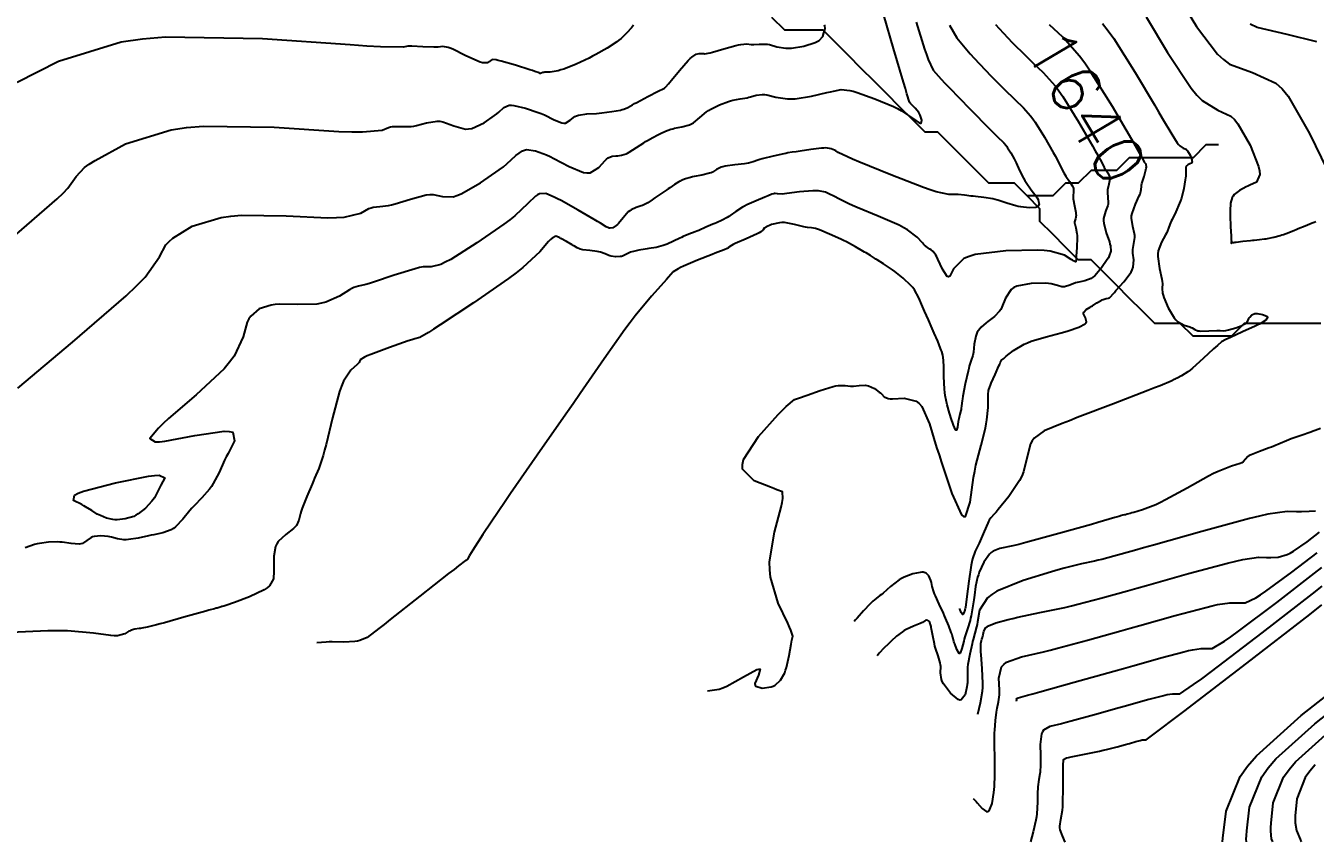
# Model space of a CAD drawing. Header units: metres. Extents: x 837475 to 838479, y 1189012 to 1191015.
# Drawn here: x 837673.6 to 837774.6, y 1189013.8 to 1189077.8 of the extents above; entities that cross this region are included whole.
import ezdxf

# ---------------------------------------------------------------- set-up
doc = ezdxf.new("R2010")
doc.units = ezdxf.units.M
doc.header["$LTSCALE"] = 0.3
for name, color, linetype in [('COTAS 10', 1, 'Continuous'), ('COTAS INT', 252, 'Continuous'), ('DRENAJE', 5, 'Continuous')]:
    doc.layers.add(name, color=color, linetype=linetype)
doc.styles.get("Standard").update_dxf_attribs({"font": 'simplex.shx'})

msp = doc.modelspace()

# ---------------------------------------------------------------- linework, layer by layer
at = {"layer": 'COTAS 10'}
for points in [[(837670.874, 1189059.784), (837673.666, 1189062.189), (837676.048, 1189064.256), (837676.51, 1189064.696), (837676.886, 1189065.079), (837677.531, 1189065.984), (837678.175, 1189066.701), (837678.55, 1189066.966), (837679.011, 1189067.258), (837681.389, 1189068.553), (837684.964, 1189069.653), (837686.179, 1189069.822), (837687.492, 1189069.934), (837693.049, 1189069.85), (837698.114, 1189069.532), (837699.117, 1189069.495), (837699.947, 1189069.482), (837701.499, 1189069.62), (837701.987, 1189069.839), (837702.145, 1189069.875), (837702.312, 1189069.902), (837703.001, 1189069.912), (837703.764, 1189069.921), (837703.978, 1189069.947), (837704.193, 1189069.983), (837704.982, 1189070.198), (837705.795, 1189070.332), (837706.026, 1189070.318), (837706.259, 1189070.281), (837707.122, 1189069.962), (837708.018, 1189069.714), (837708.272, 1189069.722), (837708.529, 1189069.763), (837709.481, 1189070.189), (837710.309, 1189070.764), (837710.489, 1189070.9), (837710.647, 1189071.026), (837711.038, 1189071.394), (837711.45, 1189071.572), (837711.62, 1189071.578), (837711.815, 1189071.565), (837712.724, 1189071.362), (837713.718, 1189071.022), (837713.967, 1189070.923), (837714.205, 1189070.822), (837714.967, 1189070.438), (837715.577, 1189070.191), (837715.718, 1189070.175), (837715.848, 1189070.183), (837716.215, 1189070.401), (837716.593, 1189070.701), (837716.729, 1189070.76), (837716.879, 1189070.808), (837717.534, 1189070.896), (837718.286, 1189070.936), (837718.497, 1189070.954), (837718.71, 1189070.974), (837719.488, 1189071.075), (837720.16, 1189071.199), (837720.305, 1189071.235), (837720.433, 1189071.271), (837720.749, 1189071.405), (837721.11, 1189071.618), (837721.266, 1189071.704), (837721.447, 1189071.802), (837722.305, 1189072.253), (837723.124, 1189072.677), (837723.281, 1189072.758), (837723.407, 1189072.824), (837723.611, 1189072.929), (837723.618, 1189072.932), (837723.62, 1189072.932), (837723.622, 1189072.933), (837723.63, 1189072.934), (837723.651, 1189072.948), (837723.66, 1189072.957), (837723.671, 1189072.967), (837723.726, 1189073.021), (837723.931, 1189073.259), (837724.036, 1189073.386), (837724.163, 1189073.539), (837724.798, 1189074.312), (837725.469, 1189075.081), (837725.619, 1189075.233), (837725.753, 1189075.357), (837726.108, 1189075.585), (837726.33, 1189075.627), (837726.381, 1189075.634), (837726.427, 1189075.64), (837726.553, 1189075.644), (837726.644, 1189075.633), (837726.668, 1189075.629), (837726.692, 1189075.624), (837726.772, 1189075.601), (837727.049, 1189075.646), (837727.197, 1189075.684), (837727.375, 1189075.733), (837728.272, 1189076.001), (837729.215, 1189076.266), (837729.421, 1189076.312), (837729.604, 1189076.347), (837730.065, 1189076.378), (837730.402, 1189076.35), (837730.506, 1189076.349), (837730.614, 1189076.35), (837731.043, 1189076.377), (837731.532, 1189076.373), (837731.678, 1189076.354), (837731.829, 1189076.327), (837732.411, 1189076.168), (837733.11, 1189076.049), (837733.335, 1189076.047), (837733.573, 1189076.06), (837734.542, 1189076.218), (837735.412, 1189076.482), (837735.586, 1189076.561), (837735.732, 1189076.642), (837736.02, 1189076.957), (837736.111, 1189077.256), (837736.133, 1189077.327), (837736.152, 1189077.393), (837736.211, 1189077.591), (837736.177, 1189077.8), (837736.139, 1189077.874)], [(837726.987, 1189025.69), (837727.89, 1189025.827), (837728.186, 1189025.931), (837728.502, 1189026.064), (837729.809, 1189026.782), (837730.861, 1189027.352), (837731.016, 1189027.392), (837731.113, 1189027.38), (837730.97, 1189026.912), (837730.697, 1189026.268), (837730.711, 1189026.147), (837730.763, 1189026.05), (837731.277, 1189025.903), (837731.963, 1189026.006), (837732.124, 1189026.065), (837732.274, 1189026.139), (837732.71, 1189026.519), (837733.031, 1189027.103), (837733.107, 1189027.305), (837733.178, 1189027.525), (837733.388, 1189028.465), (837733.536, 1189029.337), (837733.568, 1189029.514), (837733.596, 1189029.662), (837733.664, 1189029.964), (837733.515, 1189030.436), (837733.407, 1189030.691), (837733.269, 1189031), (837732.527, 1189032.568), (837731.914, 1189034.587), (837731.858, 1189035.181), (837731.851, 1189035.791), (837732.233, 1189038.118), (837732.759, 1189040.079), (837732.841, 1189040.458), (837732.897, 1189040.766), (837732.872, 1189041.285), (837732.405, 1189041.451), (837732.182, 1189041.536), (837731.918, 1189041.638), (837730.628, 1189042.15), (837729.735, 1189043.061), (837729.722, 1189043.416), (837729.811, 1189043.816), (837730.977, 1189045.628), (837732.523, 1189047.349), (837732.851, 1189047.69), (837733.137, 1189047.974), (837733.807, 1189048.511), (837734.349, 1189048.715), (837734.554, 1189048.789), (837734.782, 1189048.87), (837735.802, 1189049.224), (837736.82, 1189049.531), (837737.046, 1189049.582), (837737.249, 1189049.618), (837737.78, 1189049.626), (837738.176, 1189049.573), (837738.293, 1189049.57), (837738.413, 1189049.572), (837738.875, 1189049.623), (837739.349, 1189049.636), (837739.478, 1189049.614), (837739.605, 1189049.581), (837740.055, 1189049.37), (837740.44, 1189049.1), (837740.527, 1189049.03), (837740.605, 1189048.962), (837740.816, 1189048.734), (837741.15, 1189048.586), (837741.306, 1189048.57), (837741.489, 1189048.563), (837742.379, 1189048.626), (837743.334, 1189048.399), (837743.559, 1189048.21), (837743.766, 1189047.966), (837744.37, 1189046.626), (837744.937, 1189044.757), (837745.121, 1189044.178), (837745.317, 1189043.573), (837746.123, 1189041.167), (837746.879, 1189039.492), (837747.044, 1189039.348), (837747.189, 1189039.343), (837747.555, 1189040.477), (837747.832, 1189042.401), (837747.923, 1189042.893), (837748.019, 1189043.367), (837748.414, 1189044.936), (837748.761, 1189046.273), (837748.827, 1189046.602), (837748.88, 1189046.914), (837748.962, 1189047.89), (837748.965, 1189048.617), (837748.969, 1189048.771), (837748.974, 1189048.905), (837749.003, 1189049.218), (837749.104, 1189049.522), (837749.154, 1189049.65), (837749.215, 1189049.798), (837749.515, 1189050.489), (837749.815, 1189051.154), (837749.875, 1189051.286), (837749.925, 1189051.394), (837750.024, 1189051.595), (837750.189, 1189051.741), (837750.281, 1189051.816), (837750.393, 1189051.905), (837750.966, 1189052.35), (837751.786, 1189052.847), (837752.054, 1189052.969), (837752.34, 1189053.084), (837753.521, 1189053.442), (837754.7, 1189053.745), (837754.985, 1189053.826), (837755.252, 1189053.904), (837756.064, 1189054.176), (837756.57, 1189054.449), (837756.643, 1189054.53), (837756.688, 1189054.612), (837756.607, 1189054.927), (837756.448, 1189055.224), (837756.443, 1189055.295), (837756.456, 1189055.362), (837756.643, 1189055.563), (837756.955, 1189055.748), (837757.046, 1189055.804), (837757.139, 1189055.862), (837757.494, 1189056.089), (837757.83, 1189056.287), (837757.912, 1189056.326), (837757.988, 1189056.36), (837758.221, 1189056.426), (837758.395, 1189056.463), (837758.434, 1189056.477), (837758.469, 1189056.494), (837758.561, 1189056.57), (837758.76, 1189056.802), (837758.862, 1189056.917), (837758.984, 1189057.054), (837759.594, 1189057.732), (837760.166, 1189058.499), (837760.264, 1189058.692), (837760.335, 1189058.877), (837760.374, 1189059.472), (837760.297, 1189059.995), (837760.294, 1189060.133), (837760.301, 1189060.269), (837760.393, 1189060.738), (837760.467, 1189061.219), (837760.463, 1189061.362), (837760.447, 1189061.511), (837760.298, 1189062.086), (837760.197, 1189062.721), (837760.21, 1189062.908), (837760.243, 1189063.1), (837760.51, 1189063.832), (837760.814, 1189064.473), (837760.87, 1189064.607), (837760.912, 1189064.722), (837760.961, 1189064.984), (837760.975, 1189065.222), (837760.996, 1189065.323), (837761.023, 1189065.439), (837761.183, 1189065.985), (837761.333, 1189066.525), (837761.354, 1189066.637), (837761.366, 1189066.734), (837761.338, 1189066.949), (837761.258, 1189067.062), (837761.238, 1189067.094), (837761.219, 1189067.127), (837761.158, 1189067.25), (837760.748, 1189067.976), (837760.508, 1189068.389), (837760.215, 1189068.894), (837758.701, 1189071.485), (837756.972, 1189074.256), (837756.541, 1189074.876), (837756.133, 1189075.431), (837754.833, 1189076.901), (837753.773, 1189077.874)], [(837747.79, 1189017.264), (837747.966, 1189017.096), (837748.038, 1189017.018), (837748.119, 1189016.926), (837748.492, 1189016.479), (837748.878, 1189016.211), (837748.967, 1189016.232), (837749.048, 1189016.295), (837749.276, 1189016.864), (837749.418, 1189017.719), (837749.445, 1189017.962), (837749.467, 1189018.208), (837749.501, 1189019.117), (837749.496, 1189020.025), (837749.493, 1189020.271), (837749.49, 1189020.513), (837749.474, 1189021.366), (837749.472, 1189022.179), (837749.478, 1189022.397), (837749.486, 1189022.611), (837749.541, 1189023.357), (837749.623, 1189024.024), (837749.649, 1189024.189), (837749.677, 1189024.344), (837749.788, 1189024.833), (837749.865, 1189025.379), (837749.871, 1189025.571), (837749.87, 1189025.781), (837749.81, 1189026.684), (837750.019, 1189027.561), (837750.188, 1189027.754), (837750.406, 1189027.926), (837751.592, 1189028.366), (837753.297, 1189028.746), (837753.841, 1189028.879), (837754.416, 1189029.025), (837756.754, 1189029.655), (837759.356, 1189030.384), (837760.097, 1189030.593), (837760.848, 1189030.804), (837763.634, 1189031.59), (837766.021, 1189032.232), (837766.519, 1189032.353), (837766.946, 1189032.45), (837767.903, 1189032.591), (837768.39, 1189032.579), (837768.521, 1189032.578), (837768.651, 1189032.579), (837769.108, 1189032.592), (837769.942, 1189032.974), (837770.31, 1189033.207), (837770.737, 1189033.495), (837772.774, 1189034.996), (837774.736, 1189036.515)], [(837771.27354, 1189013.87212), (837771.179, 1189014.104), (837771.106, 1189014.702), (837771.113, 1189014.982), (837771.132, 1189015.31), (837771.297, 1189016.909), (837772.113, 1189018.93), (837772.542, 1189019.525), (837773.059, 1189020.136), (837775.659, 1189022.472)]]:
    msp.add_lwpolyline(points, dxfattribs=at)
at = {"layer": 'COTAS INT'}
for points in [[(837763.988, 1189079.908), (837765.301, 1189077.741), (837766.938, 1189075.579), (837767.41, 1189075.153), (837767.89, 1189074.801), (837769.692, 1189074.151), (837771.506, 1189073.319), (837771.993, 1189072.852), (837772.474, 1189072.282), (837774.158, 1189069.371), (837775.53, 1189066.508)], [(837672.95, 1189049.413), (837677.242, 1189053), (837681.448, 1189056.651), (837682.264, 1189057.429), (837682.928, 1189058.105), (837684.067, 1189059.704), (837684.552, 1189060.641), (837684.804, 1189060.9), (837685.106, 1189061.159), (837686.624, 1189062.093), (837688.877, 1189062.787), (837689.643, 1189062.894), (837690.471, 1189062.964), (837693.974, 1189062.911), (837697.247, 1189062.765), (837697.93, 1189062.776), (837698.515, 1189062.81), (837699.824, 1189063.12), (837700.466, 1189063.481), (837700.632, 1189063.546), (837700.792, 1189063.597), (837701.324, 1189063.656), (837701.993, 1189063.721), (837702.239, 1189063.775), (837702.511, 1189063.844), (837703.713, 1189064.225), (837704.935, 1189064.551), (837705.22, 1189064.586), (837705.481, 1189064.597), (837706.233, 1189064.436), (837707.054, 1189064.403), (837707.359, 1189064.496), (837707.697, 1189064.632), (837709.201, 1189065.488), (837710.674, 1189066.511), (837710.994, 1189066.752), (837711.275, 1189066.975), (837711.971, 1189067.63), (837712.479, 1189068.015), (837712.642, 1189068.068), (837712.814, 1189068.099), (837713.515, 1189068.017), (837714.381, 1189067.684), (837714.658, 1189067.556), (837714.95, 1189067.413), (837716.135, 1189066.769), (837717.278, 1189066.305), (837717.542, 1189066.276), (837717.785, 1189066.29), (837718.473, 1189066.698), (837718.963, 1189067.254), (837719.08, 1189067.361), (837719.19, 1189067.447), (837719.519, 1189067.588), (837719.799, 1189067.603), (837719.878, 1189067.61), (837719.958, 1189067.617), (837720.248, 1189067.655), (837720.606, 1189067.775), (837720.728, 1189067.834), (837720.86, 1189067.905), (837721.42, 1189068.257), (837721.997, 1189068.639), (837722.14, 1189068.729), (837722.276, 1189068.812), (837722.707, 1189069.055), (837723.091, 1189069.25), (837723.197, 1189069.302), (837723.304, 1189069.354), (837723.689, 1189069.538), (837724.121, 1189069.7), (837724.257, 1189069.739), (837724.4, 1189069.775), (837724.977, 1189069.884), (837725.572, 1189070.053), (837725.727, 1189070.126), (837725.877, 1189070.212), (837726.385, 1189070.618), (837726.913, 1189071.066), (837727.076, 1189071.177), (837727.246, 1189071.283), (837727.925, 1189071.619), (837728.617, 1189071.875), (837728.796, 1189071.929), (837728.97, 1189071.976), (837729.555, 1189072.088), (837730.082, 1189072.171), (837730.219, 1189072.199), (837730.353, 1189072.23), (837730.807, 1189072.363), (837731.305, 1189072.431), (837731.466, 1189072.421), (837731.638, 1189072.399), (837732.343, 1189072.217), (837733.24, 1189072.07), (837733.532, 1189072.07), (837733.844, 1189072.088), (837735.129, 1189072.302), (837736.345, 1189072.581), (837736.614, 1189072.64), (837736.853, 1189072.692), (837737.469, 1189072.811), (837738.129, 1189072.742), (837738.396, 1189072.675), (837738.699, 1189072.587), (837740.098, 1189072.093), (837741.544, 1189071.476), (837741.877, 1189071.31), (837742.181, 1189071.146), (837743.036, 1189070.573), (837743.555, 1189070.205), (837743.647, 1189070.171), (837743.716, 1189070.167), (837743.778, 1189070.396), (837743.646, 1189070.798), (837743.593, 1189070.903), (837743.534, 1189071.005), (837743.259, 1189071.348), (837742.996, 1189071.616), (837742.944, 1189071.671), (837742.9, 1189071.716), (837742.817, 1189071.808), (837742.609, 1189072.474), (837742.487, 1189072.882), (837742.337, 1189073.387), (837741.562, 1189076.017), (837740.788, 1189078.644)], [(837761.349, 1189078.5), (837763.015, 1189075.717), (837764.879, 1189072.92), (837765.324, 1189072.379), (837765.738, 1189071.938), (837766.976, 1189071.188), (837767.993, 1189070.714), (837768.268, 1189070.448), (837768.54, 1189070.123), (837769.497, 1189068.46), (837770.146, 1189066.77), (837770.223, 1189066.427), (837770.255, 1189066.14), (837770.003, 1189065.555), (837769.468, 1189065.315), (837769.322, 1189065.245), (837769.178, 1189065.173), (837768.665, 1189064.899), (837768.249, 1189064.572), (837768.165, 1189064.466), (837768.094, 1189064.354), (837767.953, 1189063.895), (837767.921, 1189063.31), (837767.92, 1189063.118), (837767.922, 1189062.914), (837767.955, 1189062.068), (837767.999, 1189061.32), (837768.007, 1189061.176), (837768.013, 1189061.06), (837768.023, 1189060.872), (837768.021, 1189060.864), (837768.02, 1189060.862), (837768.02, 1189060.86), (837768.017, 1189060.854), (837768.012, 1189060.842), (837768.01, 1189060.837), (837768.009, 1189060.831), (837768.001, 1189060.803), (837768, 1189060.78), (837768.002, 1189060.777), (837768.006, 1189060.776), (837768.03, 1189060.782), (837768.057, 1189060.796), (837768.063, 1189060.799), (837768.068, 1189060.802), (837768.079, 1189060.81), (837768.213, 1189060.83), (837768.296, 1189060.841), (837768.398, 1189060.854), (837768.931, 1189060.917), (837769.532, 1189060.985), (837769.678, 1189061.001), (837769.814, 1189061.015), (837770.231, 1189061.054), (837770.62, 1189061.102), (837770.739, 1189061.122), (837770.862, 1189061.144), (837771.35, 1189061.248), (837771.846, 1189061.378), (837771.976, 1189061.417), (837772.102, 1189061.457), (837772.529, 1189061.615), (837772.972, 1189061.796), (837773.107, 1189061.852), (837773.249, 1189061.91), (837773.808, 1189062.139), (837774.366, 1189062.366), (837774.507, 1189062.423), (837774.641, 1189062.477)], [(837745.955, 1189077.866), (837746.528, 1189076.871), (837747.295, 1189075.921), (837747.57, 1189075.609), (837747.873, 1189075.276), (837749.194, 1189073.895), (837750.497, 1189072.585), (837750.789, 1189072.297), (837751.05, 1189072.04), (837751.742, 1189071.382), (837752.297, 1189070.754), (837752.472, 1189070.517), (837752.655, 1189070.253), (837753.394, 1189069.069), (837754.076, 1189067.882), (837754.224, 1189067.616), (837754.354, 1189067.376), (837754.676, 1189066.733), (837754.905, 1189066.277), (837754.976, 1189066.154), (837755.05, 1189066.033), (837755.346, 1189065.611), (837755.587, 1189065.235), (837755.627, 1189065.143), (837755.654, 1189065.057), (837755.656, 1189064.789), (837755.625, 1189064.481), (837755.631, 1189064.37), (837755.644, 1189064.247), (837755.746, 1189063.709), (837755.843, 1189063.177), (837755.852, 1189063.059), (837755.855, 1189062.952), (837755.802, 1189062.672), (837755.745, 1189062.444), (837755.744, 1189062.371), (837755.751, 1189062.294), (837755.831, 1189061.98), (837755.921, 1189061.536), (837755.933, 1189061.377), (837755.94, 1189061.202), (837755.921, 1189060.44), (837755.875, 1189059.743), (837755.866, 1189059.609), (837755.858, 1189059.501), (837755.84, 1189059.323), (837755.832, 1189059.314), (837755.828, 1189059.31), (837755.814, 1189059.306), (837755.812, 1189059.306), (837755.81, 1189059.305), (837755.804, 1189059.303), (837755.667, 1189059.382), (837755.583, 1189059.433), (837755.48, 1189059.497), (837754.94, 1189059.832), (837753.83, 1189060.139), (837753.367, 1189060.185), (837752.837, 1189060.215), (837750.359, 1189060.18), (837747.956, 1189059.875), (837747.473, 1189059.734), (837747.069, 1189059.568), (837746.268, 1189058.765), (837745.959, 1189058.175), (837745.865, 1189058.144), (837745.767, 1189058.17), (837745.386, 1189058.74), (837745.029, 1189059.526), (837744.947, 1189059.687), (837744.872, 1189059.824), (837744.662, 1189060.115), (837744.496, 1189060.243), (837744.449, 1189060.277), (837744.402, 1189060.31), (837744.226, 1189060.424), (837743.992, 1189060.615), (837743.909, 1189060.696), (837743.816, 1189060.79), (837743.413, 1189061.234), (837742.665, 1189061.809), (837742.355, 1189061.985), (837742.001, 1189062.17), (837740.352, 1189062.899), (837738.707, 1189063.574), (837738.356, 1189063.724), (837738.049, 1189063.859), (837737.317, 1189064.214), (837736.884, 1189064.451), (837736.766, 1189064.512), (837736.649, 1189064.57), (837736.233, 1189064.765), (837735.67, 1189064.877), (837735.461, 1189064.884), (837735.228, 1189064.88), (837734.195, 1189064.781), (837733.208, 1189064.655), (837733.005, 1189064.636), (837732.832, 1189064.622), (837732.46, 1189064.628), (837732.287, 1189064.653), (837732.239, 1189064.652), (837732.192, 1189064.647), (837732.022, 1189064.599), (837731.731, 1189064.479), (837731.607, 1189064.428), (837731.464, 1189064.369), (837730.792, 1189064.093), (837730.066, 1189063.764), (837729.888, 1189063.671), (837729.722, 1189063.579), (837729.205, 1189063.241), (837728.767, 1189062.932), (837728.648, 1189062.857), (837728.531, 1189062.787), (837728.122, 1189062.573), (837727.684, 1189062.376), (837727.55, 1189062.316), (837727.41, 1189062.254), (837726.859, 1189062.012), (837726.298, 1189061.772), (837726.152, 1189061.712), (837726.01, 1189061.655), (837725.532, 1189061.471), (837725.072, 1189061.285), (837724.942, 1189061.227), (837724.81, 1189061.165), (837724.324, 1189060.917), (837723.813, 1189060.681), (837723.666, 1189060.627), (837723.516, 1189060.578), (837722.952, 1189060.44), (837722.394, 1189060.341), (837722.247, 1189060.316), (837722.103, 1189060.292), (837721.611, 1189060.216), (837721.175, 1189060.124), (837721.066, 1189060.091), (837720.963, 1189060.055), (837720.635, 1189059.896), (837720.326, 1189059.755), (837720.236, 1189059.731), (837720.142, 1189059.713), (837719.787, 1189059.7), (837719.434, 1189059.752), (837719.343, 1189059.774), (837719.254, 1189059.801), (837718.957, 1189059.927), (837718.606, 1189060.059), (837718.483, 1189060.089), (837718.349, 1189060.116), (837717.771, 1189060.192), (837717.221, 1189060.257), (837717.104, 1189060.278), (837717.002, 1189060.301), (837716.764, 1189060.392), (837716.553, 1189060.529), (837716.469, 1189060.58), (837716.374, 1189060.638), (837715.939, 1189060.893), (837715.502, 1189061.138), (837715.405, 1189061.188), (837715.319, 1189061.231), (837715.098, 1189061.326), (837714.813, 1189061.166), (837714.686, 1189061.049), (837714.539, 1189060.901), (837713.837, 1189060.102), (837712.531, 1189058.875), (837712.004, 1189058.457), (837711.404, 1189058.004), (837708.642, 1189056.085), (837706.034, 1189054.368), (837705.532, 1189054.042), (837705.126, 1189053.782), (837704.457, 1189053.382), (837704.062, 1189053.276), (837703.83, 1189053.2), (837703.544, 1189053.105), (837702.066, 1189052.593), (837700.604, 1189052.053), (837700.327, 1189051.94), (837700.107, 1189051.842), (837699.775, 1189051.62), (837699.684, 1189051.425), (837699.615, 1189051.345), (837699.528, 1189051.254), (837699.054, 1189050.828), (837698.469, 1189049.95), (837698.31, 1189049.573), (837698.154, 1189049.138), (837697.602, 1189047.083), (837697.109, 1189044.994), (837696.989, 1189044.538), (837696.877, 1189044.134), (837696.532, 1189043.116), (837696.208, 1189042.369), (837696.109, 1189042.136), (837696.006, 1189041.892), (837695.599, 1189040.916), (837695.239, 1189039.993), (837695.165, 1189039.783), (837695.103, 1189039.592), (837694.972, 1189039.067), (837694.779, 1189038.652), (837694.678, 1189038.531), (837694.556, 1189038.408), (837693.944, 1189037.94), (837693.347, 1189037.383), (837693.235, 1189037.204), (837693.146, 1189037.013), (837693.015, 1189036.233), (837693.022, 1189035.442), (837693.02, 1189035.245), (837693.016, 1189035.057), (837692.984, 1189034.458), (837692.669, 1189033.918), (837692.485, 1189033.767), (837692.26, 1189033.617), (837691.097, 1189033.07), (837689.919, 1189032.624), (837689.684, 1189032.536), (837689.488, 1189032.464), (837689.107, 1189032.333), (837688.974, 1189032.299), (837688.935, 1189032.288), (837688.894, 1189032.276), (837688.735, 1189032.227), (837688.578, 1189032.179), (837688.538, 1189032.168), (837688.5, 1189032.158), (837688.373, 1189032.13), (837687.932, 1189032.012), (837687.694, 1189031.947), (837687.407, 1189031.866), (837685.955, 1189031.456), (837684.436, 1189031.032), (837684.106, 1189030.943), (837683.815, 1189030.866), (837683.095, 1189030.691), (837682.666, 1189030.607), (837682.559, 1189030.587), (837682.457, 1189030.57), (837682.134, 1189030.52), (837681.836, 1189030.439), (837681.75, 1189030.402), (837681.663, 1189030.359), (837681.339, 1189030.148), (837680.762, 1189030.003), (837680.516, 1189030.001), (837680.232, 1189030.016), (837678.894, 1189030.205), (837676.843, 1189030.388), (837676.109, 1189030.4), (837675.304, 1189030.393), (837671.797, 1189030.228)], [(837721.192, 1189077.85), (837721.107, 1189077.749), (837721.018, 1189077.645), (837720.67, 1189077.243), (837720.209, 1189076.803), (837720.049, 1189076.675), (837719.875, 1189076.545), (837719.128, 1189076.051), (837718.244, 1189075.548), (837717.984, 1189075.412), (837717.717, 1189075.277), (837716.695, 1189074.799), (837715.735, 1189074.418), (837715.507, 1189074.344), (837715.296, 1189074.284), (837714.669, 1189074.18), (837714.243, 1189074.16), (837714.159, 1189074.152), (837714.089, 1189074.143), (837713.957, 1189074.103), (837713.911, 1189074.076), (837713.894, 1189074.075), (837713.877, 1189074.077), (837713.799, 1189074.108), (837713.46, 1189074.23), (837713.277, 1189074.29), (837713.055, 1189074.36), (837711.932, 1189074.707), (837710.816, 1189075.031), (837710.598, 1189075.088), (837710.42, 1189075.129), (837710.106, 1189075.157), (837710.019, 1189075.076), (837709.984, 1189075.048), (837709.944, 1189075.018), (837709.76, 1189074.89), (837709.361, 1189074.895), (837709.186, 1189074.949), (837708.982, 1189075.025), (837708.01, 1189075.489), (837707.037, 1189075.966), (837706.833, 1189076.05), (837706.656, 1189076.113), (837706.251, 1189076.17), (837705.875, 1189076.123), (837705.717, 1189076.12), (837705.534, 1189076.122), (837704.679, 1189076.168), (837703.833, 1189076.207), (837703.658, 1189076.204), (837703.507, 1189076.196), (837703.174, 1189076.12), (837701.378, 1189076.154), (837700.305, 1189076.215), (837698.982, 1189076.299), (837692.125, 1189076.789), (837684.513, 1189076.904), (837682.714, 1189076.751), (837681.05, 1189076.519), (837676.154, 1189075.012), (837672.916, 1189073.357)], [(837743.342, 1189078.08), (837743.994, 1189075.982), (837744.144, 1189075.545), (837744.282, 1189075.17), (837744.673, 1189074.339), (837745.297, 1189073.617), (837745.582, 1189073.311), (837745.916, 1189072.959), (837747.526, 1189071.305), (837749.109, 1189069.705), (837749.425, 1189069.387), (837749.688, 1189069.123), (837750.197, 1189068.622), (837750.38, 1189068.416), (837750.437, 1189068.338), (837750.497, 1189068.251), (837750.74, 1189067.862), (837751.007, 1189067.376), (837751.082, 1189067.229), (837751.157, 1189067.076), (837751.436, 1189066.474), (837751.748, 1189065.851), (837751.845, 1189065.684), (837751.946, 1189065.519), (837752.35, 1189064.943), (837752.698, 1189064.486), (837752.763, 1189064.396), (837752.815, 1189064.323), (837752.893, 1189064.191), (837752.897, 1189064.12), (837752.903, 1189064.085), (837752.911, 1189064.044), (837752.957, 1189063.839), (837752.875, 1189063.643), (837752.803, 1189063.606), (837752.709, 1189063.578), (837752.192, 1189063.542), (837751.523, 1189063.609), (837751.333, 1189063.645), (837751.142, 1189063.69), (837750.434, 1189063.915), (837749.719, 1189064.151), (837749.523, 1189064.202), (837749.328, 1189064.246), (837748.627, 1189064.354), (837747.973, 1189064.422), (837747.806, 1189064.441), (837747.646, 1189064.46), (837747.12, 1189064.529), (837746.635, 1189064.579), (837746.5, 1189064.585), (837746.366, 1189064.589), (837745.882, 1189064.578), (837744.891, 1189064.797), (837744.437, 1189064.946), (837743.906, 1189065.134), (837741.339, 1189066.129), (837738.837, 1189067.155), (837738.347, 1189067.361), (837737.945, 1189067.534), (837737.225, 1189067.878), (837737.051, 1189067.999), (837736.994, 1189068.031), (837736.933, 1189068.063), (837736.681, 1189068.173), (837736.265, 1189068.229), (837736.102, 1189068.226), (837735.917, 1189068.215), (837735.076, 1189068.109), (837734.257, 1189067.98), (837734.086, 1189067.954), (837733.94, 1189067.933), (837733.613, 1189067.892), (837733.282, 1189067.836), (837733.133, 1189067.806), (837732.958, 1189067.769), (837732.119, 1189067.58), (837731.269, 1189067.373), (837731.087, 1189067.324), (837730.929, 1189067.279), (837730.55, 1189067.147), (837730.194, 1189067.044), (837730.048, 1189067.017), (837729.883, 1189066.992), (837729.12, 1189066.907), (837728.357, 1189066.801), (837728.193, 1189066.763), (837728.048, 1189066.721), (837727.695, 1189066.534), (837727.386, 1189066.34), (837727.269, 1189066.293), (837727.138, 1189066.248), (837726.552, 1189066.11), (837725.945, 1189065.993), (837725.8, 1189065.961), (837725.666, 1189065.929), (837725.266, 1189065.819), (837724.93, 1189065.686), (837724.836, 1189065.639), (837724.742, 1189065.589), (837724.398, 1189065.375), (837724.023, 1189065.114), (837723.909, 1189065.035), (837723.79, 1189064.952), (837723.324, 1189064.627), (837722.866, 1189064.312), (837722.753, 1189064.235), (837722.645, 1189064.163), (837722.306, 1189063.943), (837721.985, 1189063.771), (837721.889, 1189063.73), (837721.79, 1189063.691), (837721.406, 1189063.575), (837721.004, 1189063.392), (837720.893, 1189063.311), (837720.782, 1189063.216), (837720.383, 1189062.765), (837720.017, 1189062.319), (837719.927, 1189062.228), (837719.842, 1189062.15), (837719.577, 1189061.985), (837719.353, 1189061.952), (837719.294, 1189061.957), (837719.237, 1189061.968), (837719.041, 1189062.062), (837718.591, 1189062.343), (837718.373, 1189062.473), (837718.115, 1189062.625), (837716.847, 1189063.363), (837715.525, 1189064.102), (837715.234, 1189064.255), (837714.974, 1189064.386), (837714.307, 1189064.671), (837713.813, 1189064.633), (837713.664, 1189064.559), (837713.509, 1189064.458), (837712.904, 1189063.866), (837711.903, 1189062.925), (837711.499, 1189062.604), (837711.039, 1189062.257), (837708.921, 1189060.786), (837706.866, 1189059.5), (837706.445, 1189059.269), (837706.09, 1189059.093), (837705.345, 1189058.909), (837704.703, 1189058.912), (837704.413, 1189058.854), (837704.074, 1189058.77), (837702.443, 1189058.252), (837700.829, 1189057.705), (837700.5, 1189057.602), (837700.222, 1189057.52), (837699.647, 1189057.4), (837699.271, 1189057.292), (837699.119, 1189057.217), (837698.946, 1189057.123), (837698.149, 1189056.62), (837697.084, 1189056.138), (837696.742, 1189056.057), (837696.379, 1189055.998), (837694.898, 1189055.972), (837693.45, 1189055.994), (837693.108, 1189055.965), (837692.791, 1189055.921), (837691.859, 1189055.634), (837691.201, 1189055.06), (837691.057, 1189054.835), (837690.929, 1189054.581), (837690.604, 1189053.424), (837689.91, 1189051.911), (837689.549, 1189051.433), (837689.115, 1189050.929), (837686.94, 1189048.894), (837684.767, 1189047.028), (837684.335, 1189046.629), (837683.976, 1189046.282), (837683.293, 1189045.456), (837683.711, 1189045.194), (837684.046, 1189045.202), (837684.478, 1189045.245), (837686.83, 1189045.693), (837689.117, 1189046.041), (837689.507, 1189046.021), (837689.791, 1189045.951), (837689.939, 1189045.279), (837689.423, 1189044.291), (837689.289, 1189044.022), (837689.158, 1189043.754), (837688.718, 1189042.804), (837688.26, 1189041.928), (837688.118, 1189041.708), (837687.969, 1189041.497), (837687.378, 1189040.813), (837686.762, 1189040.177), (837686.598, 1189039.996), (837686.438, 1189039.812), (837685.88, 1189039.131), (837685.313, 1189038.544), (837685.147, 1189038.421), (837684.976, 1189038.314), (837684.322, 1189038.067), (837683.61, 1189037.921), (837683.402, 1189037.877), (837683.189, 1189037.832), (837682.38, 1189037.657), (837681.621, 1189037.538), (837681.439, 1189037.528), (837681.271, 1189037.528), (837680.765, 1189037.611), (837680.307, 1189037.736), (837680.168, 1189037.762), (837680.024, 1189037.784), (837679.46, 1189037.835), (837678.928, 1189037.795), (837678.804, 1189037.761), (837678.691, 1189037.716), (837678.367, 1189037.47), (837678.022, 1189037.244), (837677.896, 1189037.213), (837677.756, 1189037.194), (837677.14, 1189037.239), (837676.44, 1189037.335), (837676.247, 1189037.35), (837676.054, 1189037.358), (837675.361, 1189037.345), (837674.661, 1189037.249), (837674.464, 1189037.205), (837674.265, 1189037.153), (837673.532, 1189036.906)], [(837749.558, 1189077.907), (837749.83, 1189077.592), (837750.861, 1189076.485), (837751.885, 1189075.465), (837752.152, 1189075.206), (837752.411, 1189074.957), (837753.288, 1189074.142), (837754.215, 1189073.093), (837754.507, 1189072.696), (837754.813, 1189072.255), (837756.048, 1189070.277), (837757.145, 1189068.388), (837757.366, 1189068.002), (837757.551, 1189067.676), (837757.917, 1189066.991), (837758.062, 1189066.702), (837758.107, 1189066.624), (837758.154, 1189066.548), (837758.342, 1189066.28), (837758.477, 1189065.984), (837758.49, 1189065.89), (837758.494, 1189065.791), (837758.42, 1189065.387), (837758.324, 1189064.96), (837758.313, 1189064.847), (837758.31, 1189064.735), (837758.354, 1189064.346), (837758.377, 1189063.95), (837758.361, 1189063.833), (837758.335, 1189063.712), (837758.183, 1189063.322), (837758.156, 1189063.252), (837758.019, 1189062.703), (837758.018, 1189062.528), (837758.034, 1189062.342), (837758.228, 1189061.586), (837758.466, 1189060.865), (837758.509, 1189060.702), (837758.543, 1189060.554), (837758.587, 1189060.152), (837758.464, 1189059.767), (837758.393, 1189059.63), (837758.306, 1189059.479), (837757.858, 1189058.826), (837757.322, 1189058.221), (837757.179, 1189058.101), (837757.038, 1189058.001), (837756.549, 1189057.81), (837756.081, 1189057.724), (837755.953, 1189057.69), (837755.825, 1189057.651), (837755.371, 1189057.475), (837754.951, 1189057.346), (837754.844, 1189057.338), (837754.742, 1189057.342), (837754.41, 1189057.454), (837753.907, 1189057.593), (837753.697, 1189057.614), (837753.456, 1189057.627), (837752.332, 1189057.612), (837751.22, 1189057.397), (837750.986, 1189057.285), (837750.785, 1189057.149), (837750.328, 1189056.471), (837750.047, 1189055.745), (837749.956, 1189055.58), (837749.86, 1189055.431), (837749.468, 1189055.023), (837749.048, 1189054.71), (837748.936, 1189054.621), (837748.824, 1189054.531), (837748.433, 1189054.197), (837748.116, 1189053.785), (837748.051, 1189053.646), (837747.996, 1189053.496), (837747.879, 1189052.863), (837747.812, 1189052.241), (837747.788, 1189052.097), (837747.761, 1189051.965), (837747.646, 1189051.592), (837747.495, 1189051.131), (837747.446, 1189050.944), (837747.394, 1189050.731), (837747.18, 1189049.747), (837746.992, 1189048.783), (837746.957, 1189048.582), (837746.928, 1189048.411), (837746.883, 1189048.03), (837746.865, 1189047.81), (837746.853, 1189047.74), (837746.838, 1189047.666), (837746.76, 1189047.365), (837746.671, 1189047.013), (837746.649, 1189046.906), (837746.629, 1189046.795), (837746.567, 1189046.363), (837746.484, 1189046.108), (837746.452, 1189046.109), (837746.415, 1189046.142), (837746.245, 1189046.518), (837746.048, 1189047.113), (837745.994, 1189047.282), (837745.941, 1189047.455), (837745.75, 1189048.095), (837745.596, 1189048.835), (837745.567, 1189049.069), (837745.542, 1189049.317), (837745.502, 1189050.319), (837745.487, 1189051.236), (837745.48, 1189051.43), (837745.471, 1189051.598), (837745.426, 1189051.987), (837745.33, 1189052.287), (837745.289, 1189052.399), (837745.242, 1189052.524), (837745.018, 1189053.079), (837744.746, 1189053.725), (837744.669, 1189053.907), (837744.59, 1189054.091), (837744.295, 1189054.767), (837743.997, 1189055.447), (837743.835, 1189055.819), (837743.55, 1189056.481), (837743.189, 1189057.119), (837743.061, 1189057.289), (837742.921, 1189057.456), (837742.313, 1189058.034), (837741.658, 1189058.547), (837741.487, 1189058.672), (837741.322, 1189058.791), (837740.764, 1189059.16), (837740.287, 1189059.453), (837740.173, 1189059.524), (837740.067, 1189059.59), (837739.747, 1189059.792), (837739.402, 1189060.004), (837739.28, 1189060.076), (837739.147, 1189060.155), (837738.569, 1189060.49), (837737.862, 1189060.87), (837737.648, 1189060.978), (837737.425, 1189061.087), (837736.55, 1189061.488), (837735.767, 1189061.81), (837735.601, 1189061.869), (837735.457, 1189061.915), (837735.124, 1189061.973), (837734.806, 1189061.997), (837734.673, 1189062.022), (837734.52, 1189062.054), (837733.805, 1189062.236), (837733.017, 1189062.377), (837732.818, 1189062.384), (837732.627, 1189062.376), (837732.009, 1189062.233), (837731.564, 1189062.026), (837731.483, 1189061.979), (837731.42, 1189061.937), (837731.344, 1189061.821), (837731.167, 1189061.661), (837731.04, 1189061.59), (837730.879, 1189061.509), (837730.018, 1189061.12), (837729.15, 1189060.737), (837728.985, 1189060.658), (837728.852, 1189060.592), (837728.647, 1189060.454), (837728.597, 1189060.386), (837728.563, 1189060.365), (837728.519, 1189060.342), (837728.288, 1189060.251), (837727.795, 1189060.066), (837727.585, 1189059.985), (837727.345, 1189059.89), (837726.214, 1189059.44), (837725.107, 1189058.971), (837724.882, 1189058.866), (837724.692, 1189058.771), (837724.299, 1189058.514), (837723.94, 1189058.108), (837723.771, 1189057.918), (837723.573, 1189057.695), (837722.606, 1189056.611), (837721.328, 1189055.066), (837720.934, 1189054.552), (837720.521, 1189054.001), (837718.884, 1189051.7), (837717.014, 1189048.994), (837716.455, 1189048.189), (837715.878, 1189047.358), (837713.646, 1189044.155), (837711.564, 1189041.155), (837711.082, 1189040.453), (837710.641, 1189039.806), (837709.39, 1189037.937), (837708.605, 1189036.727), (837708.458, 1189036.495), (837708.341, 1189036.309), (837708.175, 1189036.014), (837708.192, 1189036.006), (837708.191, 1189036.001), (837708.188, 1189035.995), (837708.157, 1189035.963), (837708.118, 1189035.932), (837708.11, 1189035.926), (837708.103, 1189035.921), (837708.088, 1189035.914), (837708.08, 1189035.913), (837708.048, 1189035.913), (837708.047, 1189035.914), (837708.045, 1189035.914), (837708.04, 1189035.915), (837708.034, 1189035.916), (837708.03, 1189035.916), (837708.023, 1189035.915), (837707.472, 1189035.483), (837707.127, 1189035.211), (837706.698, 1189034.874), (837704.456, 1189033.105), (837702.125, 1189031.273), (837701.642, 1189030.896), (837701.228, 1189030.574), (837700.317, 1189029.882), (837699.76, 1189029.627), (837699.57, 1189029.582), (837699.363, 1189029.547), (837698.486, 1189029.514), (837697.569, 1189029.529), (837697.337, 1189029.525), (837697.114, 1189029.518), (837696.389, 1189029.462)], [(837757.919, 1189077.993), (837758.362, 1189077.42), (837758.813, 1189076.799), (837760.5, 1189074.153), (837761.991, 1189071.609), (837762.319, 1189071.052), (837762.609, 1189070.559), (837763.348, 1189069.311), (837763.79, 1189068.639), (837763.893, 1189068.509), (837763.988, 1189068.403), (837764.26, 1189068.225), (837764.473, 1189068.126), (837764.53, 1189068.07), (837764.587, 1189068.002), (837764.788, 1189067.654), (837764.924, 1189067.3), (837764.94, 1189067.228), (837764.947, 1189067.168), (837764.894, 1189067.045), (837764.782, 1189066.995), (837764.751, 1189066.98), (837764.721, 1189066.965), (837764.614, 1189066.908), (837764.526, 1189066.839), (837764.509, 1189066.817), (837764.494, 1189066.794), (837764.464, 1189066.697), (837764.458, 1189066.575), (837764.457, 1189066.535), (837764.458, 1189066.492), (837764.465, 1189066.315), (837764.445, 1189066.004), (837764.429, 1189065.877), (837764.408, 1189065.731), (837764.292, 1189065.059), (837764.108, 1189064.296), (837764.043, 1189064.094), (837763.972, 1189063.896), (837763.669, 1189063.215), (837763.378, 1189062.632), (837763.316, 1189062.496), (837763.262, 1189062.372), (837763.133, 1189062.016), (837762.997, 1189061.667), (837762.939, 1189061.547), (837762.871, 1189061.416), (837762.554, 1189060.859), (837762.3, 1189060.163), (837762.273, 1189059.945), (837762.265, 1189059.716), (837762.393, 1189058.795), (837762.578, 1189057.949), (837762.607, 1189057.767), (837762.626, 1189057.607), (837762.612, 1189057.219), (837762.636, 1189056.84), (837762.679, 1189056.687), (837762.738, 1189056.513), (837763.079, 1189055.709), (837763.539, 1189054.927), (837763.672, 1189054.766), (837763.808, 1189054.629), (837764.32, 1189054.337), (837764.769, 1189054.203), (837764.865, 1189054.166), (837764.949, 1189054.13), (837765.15, 1189053.999), (837765.396, 1189053.903), (837765.508, 1189053.889), (837765.638, 1189053.879), (837766.268, 1189053.889), (837766.896, 1189053.919), (837767.025, 1189053.922), (837767.135, 1189053.923), (837767.37, 1189053.91), (837767.589, 1189053.929), (837767.689, 1189053.951), (837767.806, 1189053.98), (837768.369, 1189054.146), (837768.923, 1189054.358), (837769.035, 1189054.416), (837769.128, 1189054.473), (837769.31, 1189054.68), (837769.396, 1189054.878), (837769.428, 1189054.93), (837769.464, 1189054.98), (837769.621, 1189055.153), (837769.862, 1189055.259), (837769.95, 1189055.268), (837770.048, 1189055.268), (837770.476, 1189055.193), (837770.812, 1189055.042), (837770.851, 1189054.994), (837770.867, 1189054.943), (837770.728, 1189054.737), (837770.271, 1189054.46), (837770.086, 1189054.364), (837769.876, 1189054.259), (837768.906, 1189053.813), (837767.96, 1189053.389), (837767.766, 1189053.298), (837767.601, 1189053.219), (837767.246, 1189053.03), (837766.927, 1189052.762), (837766.784, 1189052.634), (837766.618, 1189052.482), (837765.818, 1189051.738), (837764.977, 1189050.981), (837764.785, 1189050.822), (837764.609, 1189050.685), (837764.12, 1189050.369), (837763.766, 1189050.201), (837763.676, 1189050.157), (837763.589, 1189050.113), (837763.304, 1189049.963), (837762.449, 1189049.603), (837762.004, 1189049.427), (837761.468, 1189049.218), (837758.78, 1189048.188), (837755.955, 1189047.103), (837755.334, 1189046.86), (837754.782, 1189046.641), (837753.37, 1189046.054), (837752.58, 1189045.484), (837752.421, 1189045.276), (837752.288, 1189045.045), (837752.022, 1189044.026), (837751.744, 1189042.842), (837751.603, 1189042.507), (837751.434, 1189042.168), (837750.593, 1189040.917), (837749.756, 1189039.888), (837749.589, 1189039.689), (837749.45, 1189039.528), (837749.185, 1189039.255), (837749.053, 1189039.072), (837748.999, 1189038.966), (837748.937, 1189038.838), (837748.649, 1189038.175), (837748.336, 1189037.442), (837748.259, 1189037.269), (837748.185, 1189037.109), (837747.95, 1189036.637), (837747.745, 1189036.039), (837747.691, 1189035.8), (837747.637, 1189035.528), (837747.45, 1189034.278), (837747.301, 1189033.08), (837747.246, 1189032.64), (837747.195, 1189032.252), (837747.165, 1189032.106), (837747.153, 1189032.06), (837747.14, 1189032.01), (837747.076, 1189031.809), (837746.998, 1189031.678), (837746.975, 1189031.673), (837746.952, 1189031.681), (837746.865, 1189031.824), (837746.778, 1189032.039), (837746.755, 1189032.093), (837746.733, 1189032.145)], [(837774.729, 1189076.556), (837772.408, 1189077.114), (837770.041, 1189077.664), (837769.495, 1189077.927)], [(837775.002, 1189046.257), (837774.585, 1189046.092), (837774.43, 1189046.035), (837774.258, 1189045.973), (837773.492, 1189045.707), (837772.705, 1189045.428), (837772.519, 1189045.358), (837772.347, 1189045.291), (837771.841, 1189045.072), (837771.342, 1189044.857), (837771.175, 1189044.792), (837770.996, 1189044.724), (837770.241, 1189044.458), (837769.563, 1189044.19), (837769.431, 1189044.122), (837769.323, 1189044.055), (837769.136, 1189043.833), (837768.949, 1189043.623), (837768.842, 1189043.564), (837768.71, 1189043.504), (837768.035, 1189043.285), (837766.994, 1189042.889), (837766.632, 1189042.718), (837766.239, 1189042.521), (837764.553, 1189041.585), (837762.866, 1189040.646), (837762.472, 1189040.447), (837762.11, 1189040.274), (837761.067, 1189039.866), (837760.372, 1189039.67), (837760.229, 1189039.63), (837760.108, 1189039.596), (837759.85, 1189039.523), (837759.73, 1189039.491), (837759.66, 1189039.475), (837759.529, 1189039.447), (837759.35, 1189039.403), (837759.286, 1189039.385), (837759.214, 1189039.364), (837758.901, 1189039.267), (837758.011, 1189039.006), (837757.575, 1189038.882), (837757.057, 1189038.734), (837754.506, 1189038.015), (837751.919, 1189037.308), (837751.378, 1189037.168), (837750.914, 1189037.053), (837749.874, 1189036.842), (837749.355, 1189036.646), (837749.219, 1189036.541), (837749.087, 1189036.413), (837748.639, 1189035.771), (837748.279, 1189035.002), (837748.203, 1189034.794), (837748.137, 1189034.589), (837747.984, 1189033.87), (837747.896, 1189033.183), (837747.871, 1189032.999), (837747.846, 1189032.817), (837747.755, 1189032.183), (837747.637, 1189031.557), (837747.595, 1189031.382), (837747.549, 1189031.205), (837747.352, 1189030.557), (837747.149, 1189029.92), (837747.101, 1189029.749), (837747.055, 1189029.582), (837746.916, 1189028.997), (837746.783, 1189028.641), (837746.74, 1189028.617), (837746.695, 1189028.625), (837746.514, 1189028.923), (837746.351, 1189029.366), (837746.317, 1189029.466), (837746.288, 1189029.555), (837746.226, 1189029.795), (837746.157, 1189030.051), (837746.123, 1189030.151), (837746.084, 1189030.264), (837745.891, 1189030.775), (837745.634, 1189031.397), (837745.555, 1189031.579), (837745.472, 1189031.765), (837745.141, 1189032.473), (837744.842, 1189033.134), (837744.778, 1189033.291), (837744.724, 1189033.437), (837744.596, 1189033.868), (837744.524, 1189034.188), (837744.504, 1189034.263), (837744.483, 1189034.332), (837744.409, 1189034.533), (837744.319, 1189034.69), (837744.29, 1189034.732), (837744.258, 1189034.773), (837744.124, 1189034.912), (837743.871, 1189034.985), (837743.764, 1189034.984), (837743.641, 1189034.973), (837743.063, 1189034.857), (837742.381, 1189034.596), (837742.192, 1189034.495), (837742.004, 1189034.38), (837741.323, 1189033.858), (837740.737, 1189033.348), (837740.608, 1189033.241), (837740.494, 1189033.149), (837740.203, 1189032.937), (837739.932, 1189032.715), (837739.83, 1189032.617), (837739.717, 1189032.502), (837739.212, 1189031.953), (837738.698, 1189031.377), (837738.58, 1189031.245), (837738.472, 1189031.125)], [(837684.167, 1189041.803), (837683.667, 1189040.815), (837683.569, 1189040.682), (837683.459, 1189040.545), (837682.969, 1189040.018), (837682.381, 1189039.55), (837682.21, 1189039.45), (837682.036, 1189039.363), (837681.375, 1189039.157), (837680.732, 1189039.093), (837680.568, 1189039.096), (837680.411, 1189039.108), (837679.895, 1189039.224), (837679.43, 1189039.42), (837679.305, 1189039.482), (837679.181, 1189039.547), (837678.747, 1189039.81), (837678.269, 1189040.107), (837678.118, 1189040.193), (837677.958, 1189040.281), (837677.31, 1189040.612), (837677.387, 1189041.034), (837677.684, 1189041.179), (837678.101, 1189041.335), (837680.601, 1189042.002), (837683.191, 1189042.513), (837683.664, 1189042.572), (837684.032, 1189042.595), (837684.478, 1189042.379), (837684.167, 1189041.803)], [(837774.617, 1189039.777), (837774.13, 1189039.739), (837773.51, 1189039.723), (837773.324, 1189039.723), (837773.133, 1189039.724), (837772.393, 1189039.744), (837770.893, 1189039.523), (837770.223, 1189039.372), (837769.441, 1189039.183), (837765.699, 1189038.175), (837761.929, 1189037.11), (837761.129, 1189036.884), (837760.436, 1189036.689), (837758.818, 1189036.234), (837757.866, 1189035.984), (837757.592, 1189035.918), (837757.315, 1189035.854), (837756.278, 1189035.632), (837754.929, 1189035.304), (837754.455, 1189035.173), (837753.938, 1189035.023), (837751.706, 1189034.336), (837749.652, 1189033.489), (837749.247, 1189033.24), (837748.913, 1189032.983), (837748.298, 1189032.004), (837748.149, 1189031.106), (837748.11, 1189030.902), (837748.071, 1189030.718), (837747.937, 1189030.211), (837747.796, 1189029.727), (837747.752, 1189029.557), (837747.707, 1189029.371), (837747.53, 1189028.567), (837747.387, 1189027.749), (837747.364, 1189027.553), (837747.347, 1189027.372), (837747.348, 1189026.83), (837747.348, 1189026.331), (837747.331, 1189026.177), (837747.307, 1189026.016), (837747.161, 1189025.376), (837746.869, 1189024.981), (837746.754, 1189024.973), (837746.623, 1189025.01), (837746.023, 1189025.514), (837745.477, 1189026.242), (837745.38, 1189026.42), (837745.306, 1189026.588), (837745.233, 1189027.113), (837745.253, 1189027.594), (837745.238, 1189027.736), (837745.213, 1189027.881), (837745.05, 1189028.433), (837744.85, 1189029.024), (837744.802, 1189029.192), (837744.758, 1189029.363), (837744.625, 1189030), (837744.533, 1189030.532), (837744.514, 1189030.638), (837744.498, 1189030.725), (837744.462, 1189030.89), (837744.439, 1189030.943), (837744.432, 1189030.96), (837744.424, 1189030.978), (837744.39, 1189031.05), (837744.343, 1189031.122), (837744.327, 1189031.14), (837744.309, 1189031.157), (837744.233, 1189031.213), (837744.148, 1189031.236), (837744.124, 1189031.233), (837744.101, 1189031.226), (837744.017, 1189031.167), (837743.828, 1189031.053), (837743.739, 1189031.011), (837743.633, 1189030.965), (837743.118, 1189030.762), (837742.537, 1189030.499), (837742.39, 1189030.415), (837742.249, 1189030.327), (837741.788, 1189029.967), (837741.38, 1189029.584), (837741.272, 1189029.481), (837741.166, 1189029.38), (837740.802, 1189029.024), (837740.463, 1189028.661), (837740.373, 1189028.555), (837740.285, 1189028.447)], [(837748.164, 1189023.854), (837748.376, 1189024.752), (837748.539, 1189025.673), (837748.558, 1189025.959), (837748.567, 1189026.258), (837748.508, 1189027.448), (837748.412, 1189028.525), (837748.399, 1189028.752), (837748.391, 1189028.949), (837748.408, 1189029.404), (837748.457, 1189029.629), (837748.482, 1189029.729), (837748.522, 1189029.865), (837748.56, 1189030.007), (837748.57, 1189030.059), (837748.581, 1189030.116), (837748.623, 1189030.368), (837748.796, 1189030.643), (837748.89, 1189030.715), (837749.003, 1189030.785), (837749.579, 1189031.022), (837750.537, 1189031.281), (837750.892, 1189031.365), (837751.285, 1189031.454), (837753.027, 1189031.818), (837754.97, 1189032.233), (837755.49, 1189032.354), (837756.002, 1189032.477), (837757.786, 1189032.945), (837759.896, 1189033.537), (837760.613, 1189033.738), (837761.388, 1189033.957), (837764.667, 1189034.882), (837767.731, 1189035.708), (837768.371, 1189035.863), (837768.92, 1189035.986), (837770.148, 1189036.168), (837770.773, 1189036.152), (837770.942, 1189036.151), (837771.108, 1189036.152), (837771.695, 1189036.169), (837772.392, 1189036.371), (837772.628, 1189036.489), (837772.882, 1189036.633), (837773.957, 1189037.378), (837774.925, 1189038.128)], [(837751.192, 1189024.872), (837751.194, 1189024.882), (837751.201, 1189024.914), (837751.206, 1189024.95), (837751.207, 1189024.963), (837751.206, 1189024.976), (837751.202, 1189025.035), (837751.216, 1189025.093), (837751.227, 1189025.105), (837751.241, 1189025.117), (837751.319, 1189025.145), (837752.054, 1189025.345), (837752.483, 1189025.463), (837753.009, 1189025.609), (837755.722, 1189026.366), (837758.815, 1189027.232), (837759.581, 1189027.447), (837760.307, 1189027.651), (837762.602, 1189028.297), (837764.31, 1189028.757), (837764.667, 1189028.844), (837764.973, 1189028.913), (837765.658, 1189029.014), (837766.006, 1189029.005), (837766.193, 1189029.005), (837766.52, 1189029.015), (837767.493, 1189029.576), (837767.993, 1189029.924), (837768.593, 1189030.356), (837771.592, 1189032.614), (837774.546, 1189034.902), (837775.118, 1189035.354)], [(837775.12, 1189033.893), (837774.356, 1189033.29), (837770.409, 1189030.232), (837766.448, 1189027.218), (837765.675, 1189026.642), (837765.043, 1189026.178), (837763.933, 1189025.438), (837763.736, 1189025.432), (837763.679, 1189025.431), (837763.623, 1189025.432), (837763.413, 1189025.437), (837762.999, 1189025.376), (837762.815, 1189025.334), (837762.6, 1189025.282), (837761.569, 1189025.005), (837760.167, 1189024.61), (837759.718, 1189024.483), (837759.242, 1189024.35), (837757.301, 1189023.807), (837755.48, 1189023.309), (837755.079, 1189023.205), (837754.722, 1189023.114), (837753.809, 1189022.906), (837753.313, 1189022.619), (837753.221, 1189022.478), (837753.148, 1189022.311), (837753.046, 1189021.485), (837753.065, 1189020.617), (837753.069, 1189020.423), (837753.072, 1189020.248), (837753.077, 1189019.786), (837753.057, 1189019.423), (837753.045, 1189019.313), (837753.029, 1189019.198), (837752.947, 1189018.744), (837752.866, 1189018.177), (837752.851, 1189017.991), (837752.84, 1189017.792), (837752.826, 1189016.968), (837752.778, 1189016.06), (837752.746, 1189015.808), (837752.705, 1189015.556), (837752.488, 1189014.645), (837752.299, 1189013.858)], [(837755.012, 1189013.829), (837754.795, 1189014.317), (837754.613, 1189014.809), (837754.592, 1189014.949), (837754.584, 1189015.091), (837754.661, 1189015.618), (837754.788, 1189016.33), (837754.811, 1189016.589), (837754.829, 1189016.874), (837754.851, 1189018.124), (837754.845, 1189019.279), (837754.844, 1189019.504), (837754.845, 1189019.688), (837754.851, 1189020.008), (837754.86, 1189020.057), (837754.862, 1189020.069), (837754.863, 1189020.081), (837754.865, 1189020.12), (837754.865, 1189020.188), (837754.864, 1189020.209), (837754.862, 1189020.302), (837755.113, 1189020.434), (837755.271, 1189020.48), (837755.469, 1189020.53), (837756.506, 1189020.741), (837757.685, 1189020.972), (837757.972, 1189021.033), (837758.243, 1189021.093), (837759.077, 1189021.302), (837759.741, 1189021.488), (837759.903, 1189021.534), (837760.057, 1189021.577), (837760.537, 1189021.712), (837760.889, 1189021.807), (837760.963, 1189021.825), (837761.026, 1189021.839), (837761.167, 1189021.86), (837761.239, 1189021.858), (837761.278, 1189021.858), (837761.345, 1189021.86), (837762.594, 1189022.781), (837763.358, 1189023.36), (837764.303, 1189024.079), (837769.226, 1189027.85), (837774.167, 1189031.677), (837775.123, 1189032.432)], [(837767.32712, 1189013.87212), (837767.357, 1189014.157), (837767.608, 1189016.256), (837768.707, 1189018.978), (837769.285, 1189019.78), (837769.981, 1189020.603), (837773.484, 1189023.75), (837776.984, 1189026.505)], [(837769.20211, 1189013.87212), (837769.194, 1189014.057), (837769.213, 1189014.365), (837769.244, 1189014.734), (837769.452, 1189016.582), (837770.41, 1189018.954), (837770.913, 1189019.653), (837771.52, 1189020.37), (837774.572, 1189023.111), (837777.635, 1189025.537)], [(837774.598, 1189019.903), (837774.17, 1189019.398), (837773.816, 1189018.905), (837773.141, 1189017.235), (837773.019, 1189015.887), (837773.013, 1189015.599), (837773.018, 1189015.347), (837773.137, 1189014.743), (837773.416, 1189014.059), (837773.482, 1189013.87212)]]:
    msp.add_lwpolyline(points, dxfattribs=at)
at = {"layer": 'DRENAJE'}
for points in [[(837752.03035, 1189064.46795, 0), (837751.03068, 1189065.46761, 0), (837750.03102, 1189065.46761, 0), (837749.03136, 1189065.46761, 0), (837748.03169, 1189066.46727, 0), (837747.03203, 1189067.46694, 0), (837746.03237, 1189068.4666, 0), (837745.0327, 1189069.46626, 0), (837744.03304, 1189069.46626, 0), (837743.03338, 1189070.46593, 0), (837742.03372, 1189071.46559, 0), (837741.03405, 1189072.46525, 0), (837740.03439, 1189073.46491, 0), (837739.03473, 1189074.46458, 0), (837738.03506, 1189075.46424, 0), (837737.0354, 1189076.4639, 0), (837736.03574, 1189077.46357, 0), (837735.03608, 1189077.46357, 0), (837734.03641, 1189077.46357, 0), (837733.03675, 1189077.46357, 0), (837732.03709, 1189078.46323, 0)], [(837767.02529, 1189068.4666, 0), (837766.02563, 1189068.4666, 0), (837765.02596, 1189067.46694, 0), (837764.0263, 1189067.46694, 0), (837763.02664, 1189067.46694, 0), (837762.02697, 1189067.46694, 0), (837761.02731, 1189067.46694, 0), (837760.02765, 1189067.46694, 0), (837759.02799, 1189066.46727, 0), (837758.02832, 1189066.46727, 0), (837757.02866, 1189066.46727, 0), (837756.029, 1189065.46761, 0), (837755.02933, 1189065.46761, 0), (837754.02967, 1189064.46795, 0), (837753.03001, 1189064.46795, 0), (837752.03035, 1189064.46795, 0)], [(837775.02259, 1189054.47132, 0), (837774.02293, 1189054.47132, 0), (837773.02327, 1189054.47132, 0), (837772.0236, 1189054.47132, 0), (837771.02394, 1189054.47132, 0), (837770.02428, 1189054.47132, 0), (837769.02461, 1189054.47132, 0), (837768.02495, 1189053.47166, 0), (837767.02529, 1189053.47166, 0), (837766.02563, 1189053.47166, 0), (837765.02596, 1189053.47166, 0), (837764.0263, 1189054.47132, 0), (837763.02664, 1189054.47132, 0), (837762.02697, 1189054.47132, 0), (837761.02731, 1189055.47098, 0), (837760.02765, 1189056.47065, 0), (837759.02799, 1189057.47031, 0), (837758.02832, 1189058.46997, 0), (837757.02866, 1189059.46963, 0), (837756.029, 1189059.46963, 0), (837755.02933, 1189060.4693, 0), (837754.02967, 1189061.46896, 0), (837753.03001, 1189062.46862, 0), (837753.03001, 1189063.46829, 0), (837752.03035, 1189064.46795, 0)]]:
    msp.add_polyline3d(points, dxfattribs=at)

# ---------------------------------------------------------------- texts
at = {"layer": 'COTAS 10', "insert": (837751.664, 1189076.121), "char_height": 3.799998, "attachment_point": 7, "rotation": 300.7837301}
msp.add_mtext('1640', dxfattribs=at)

doc.saveas('drawing.dxf')
